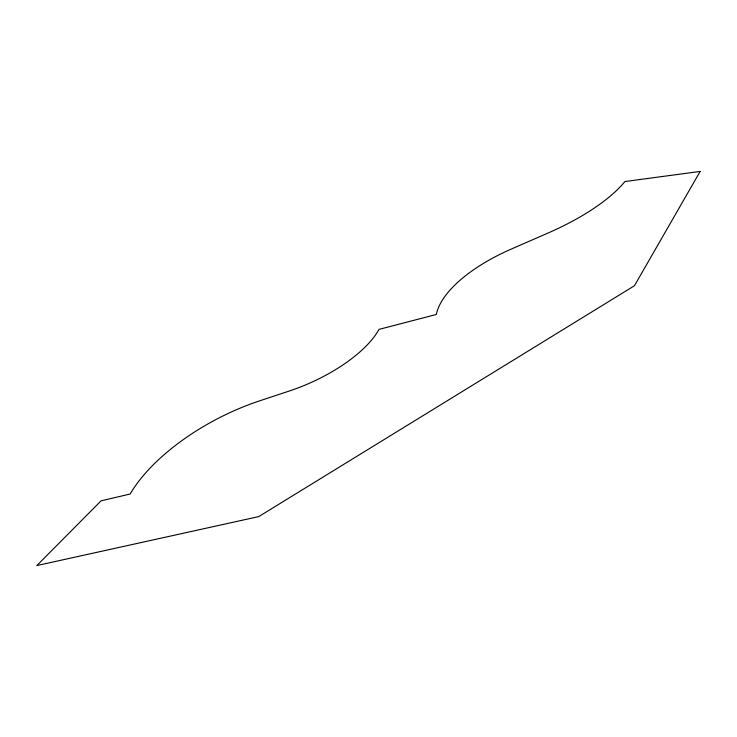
<?xml version="1.0" encoding="UTF-8"?>
<svg xmlns="http://www.w3.org/2000/svg" width="737" height="737" viewBox="0 0 737 737"><rect width="100%" height="100%" fill="white"/><g stroke="black" fill="none" stroke-linecap="round" stroke-linejoin="round"><path stroke-width="1.11" d="M700.15 171.435L634.437 285.744L258.742 516.6L36.85 565.565L101.098 500.828L130.108 494.039A140.887 66.625 -27.4 0 1 259.488 400.9L289.549 390.932A94.069 38.388 -24.5 0 0 378.938 329.411L436.322 314.469A117.994 51.295 -18.8 0 1 511.496 248.968L548.088 233.012A133.102 48.098 -19.7 0 0 624.912 181.532L700.15 171.435"/></g></svg>
